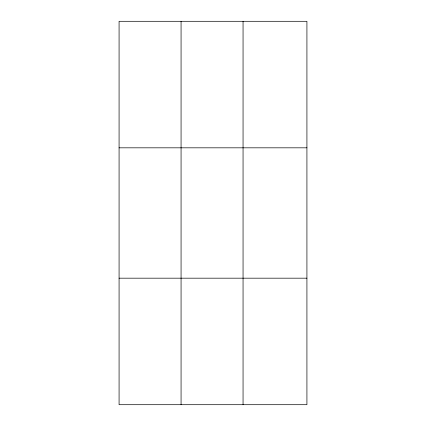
<?xml version="1.0" encoding="UTF-8"?>
<svg xmlns="http://www.w3.org/2000/svg" width="426" height="426" viewBox="0 0 426 426"><rect width="100%" height="100%" fill="white"/><g stroke="black" fill="none" stroke-linecap="round" stroke-linejoin="round"><path stroke-width="0.64" d="M181.066 21.3L181.066 404.7M243.054 21.3L243.054 404.7M306.922 147.822L306.922 21.3L119.078 21.3L119.078 404.7L306.922 404.7L306.922 147.822L119.078 147.822M119.078 278.178L306.922 278.178"/></g></svg>
